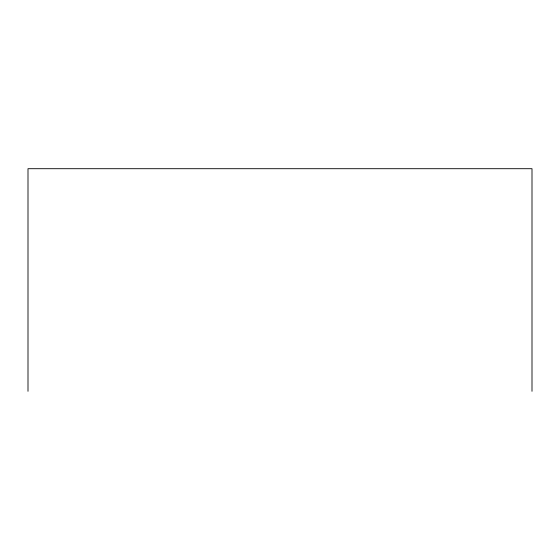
<?xml version="1.0" encoding="UTF-8"?>
<svg xmlns="http://www.w3.org/2000/svg" width="560" height="560" viewBox="0 0 560 560"><rect width="100%" height="100%" fill="white"/><g stroke="black" fill="none" stroke-linecap="round" stroke-linejoin="round"><path stroke-width="0.84" d="M532 391.3L532 168.7L28 168.7L28 391.3"/></g></svg>
